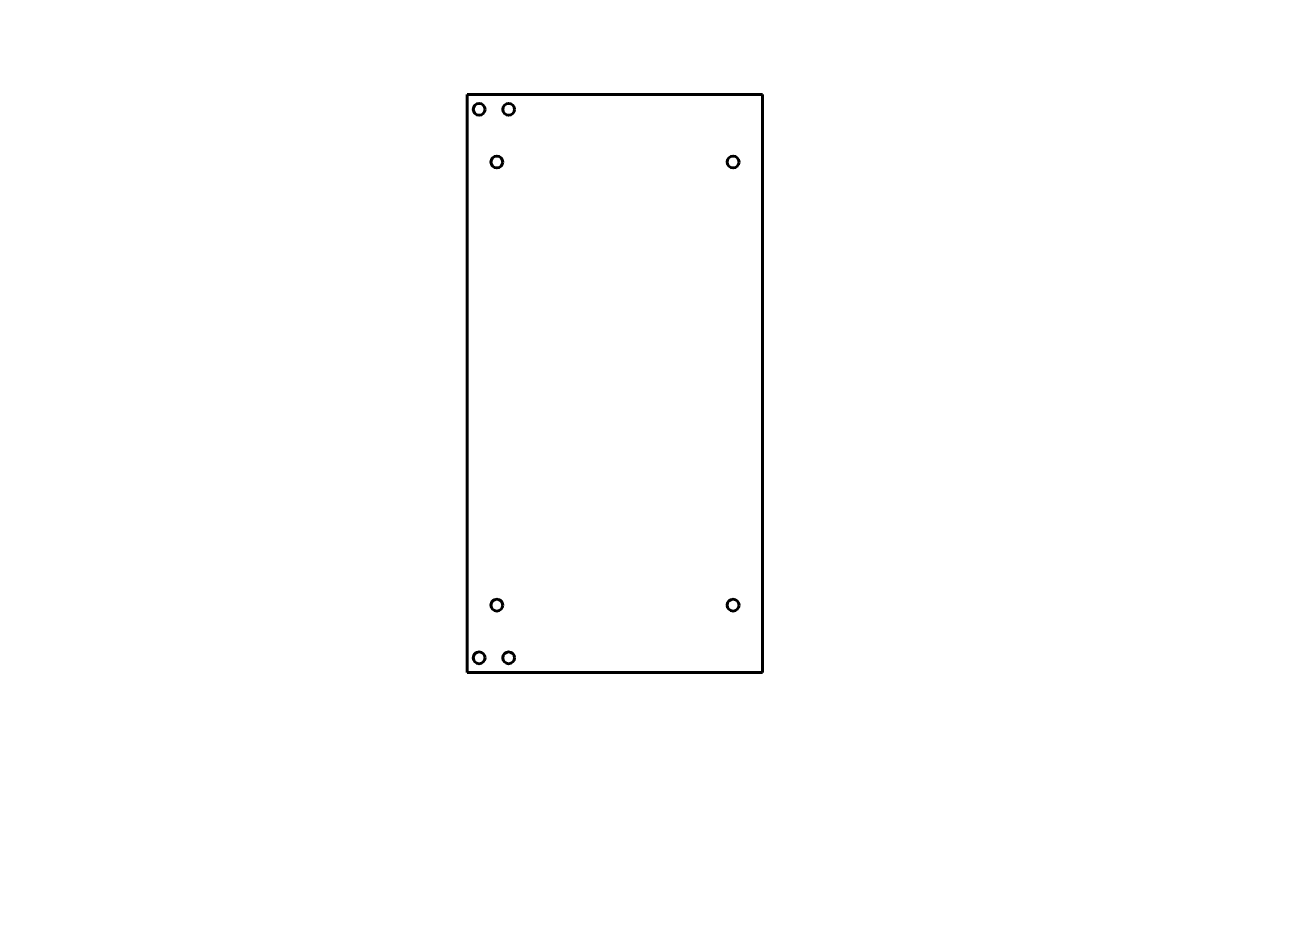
# Model space of a CAD drawing. Header units: millimetres. Extents: x 0 to 420, y 0 to 297.
import ezdxf

# ---------------------------------------------------------------- set-up
doc = ezdxf.new("R2010")
doc.units = ezdxf.units.MM
doc.linetypes.add('K5LT_BASIC', pattern=[0])
doc.layers.add('Системный слой', color=7, linetype='Continuous')

msp = doc.modelspace()

# ---------------------------------------------------------------- linework, layer by layer
at = {"layer": 'Системный слой', "color": 150, "linetype": 'K5LT_BASIC', "lineweight": 60, "true_color": 0x0080ff}
for p, q in [((149.83, 273.38), (149.83, 263.38)), ((249.83, 273.38), (149.83, 273.38)), ((249.83, 263.38), (249.83, 273.38)), ((149.83, 263.38), (149.83, 260.55)), ((149.83, 260.55), (149.83, 90.55)), ((249.83, 260.55), (249.83, 263.38)), ((249.83, 90.55), (249.83, 260.55)), ((149.83, 90.55), (149.83, 87.72)), ((249.83, 87.72), (249.83, 90.55)), ((149.83, 87.72), (149.83, 77.72)), ((249.83, 77.72), (249.83, 87.72)), ((149.83, 77.72), (249.83, 77.72))]:
    msp.add_line(p, q, dxfattribs=at)
for centre in [(153.83, 268.38), (163.83, 268.38), (159.83, 250.55), (239.83, 250.55), (159.83, 100.55), (239.83, 100.55), (153.83, 82.72), (163.83, 82.72)]:
    msp.add_circle(centre, 2, dxfattribs=at)

doc.saveas('drawing.dxf')
